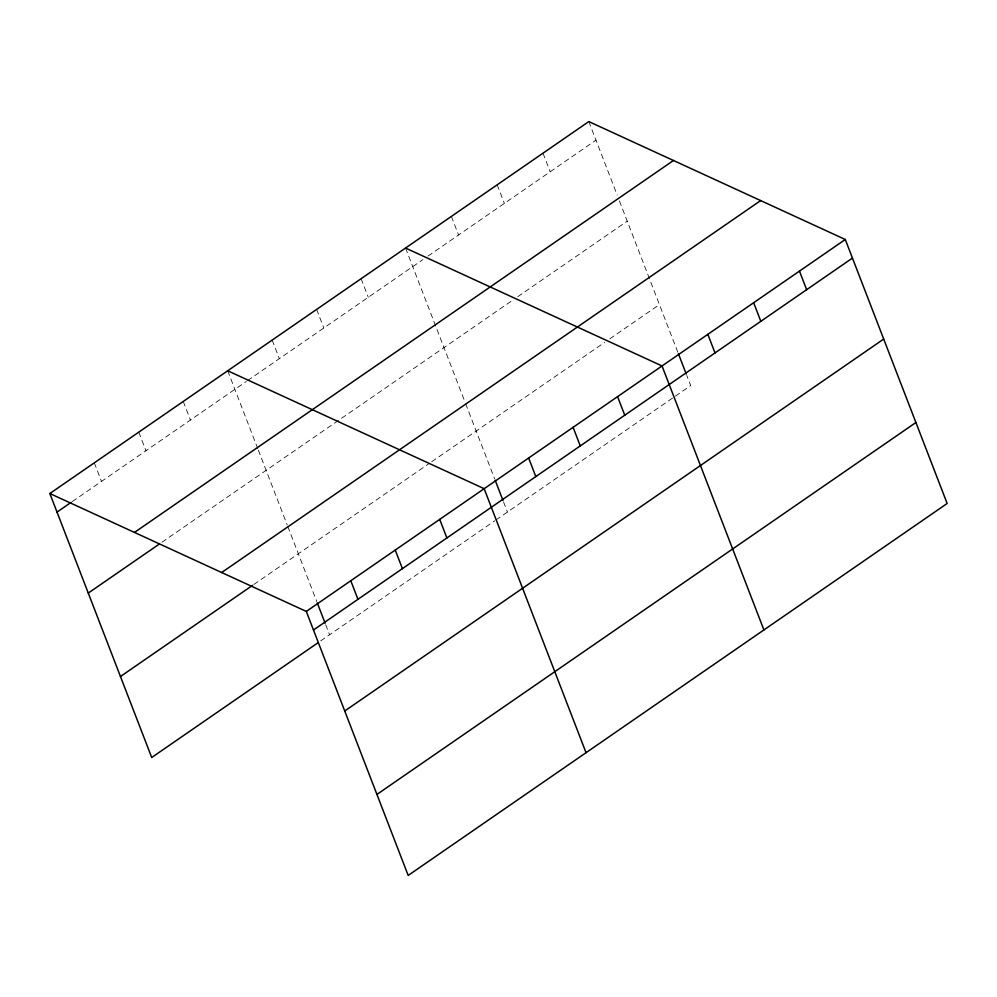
<?xml version="1.0" encoding="UTF-8"?>
<svg xmlns="http://www.w3.org/2000/svg" width="997" height="997" viewBox="0 0 997 997"><rect width="100%" height="100%" fill="white"/><g stroke="black" fill="none" stroke-linecap="round" stroke-linejoin="round"><path stroke-width="0.75" stroke-dasharray="4.99 3.74" d="M72.27 501.578L246.309 381.465M247.58 380.592L422.915 259.594M428.012 256.079L595.994 140.153M161.95 542.231L512.707 300.184M517.804 296.67L627.238 221.147M253.861 584.466L429.184 463.48M431.726 461.723L604.718 342.345M609.803 338.83L659.441 304.584M320.685 640.909L494.736 520.795M496.008 519.923L674.146 396.98M675.418 396.108L690.684 385.565L686.783 375.445M588.816 121.572L617.193 195.113M619.424 200.895L677.848 352.302M543.004 153.189L550.182 171.771M497.191 184.806L504.37 203.388M451.379 216.424L458.558 235.005M405.567 248.041L465.088 402.265M465.636 403.71L494.599 478.759M503.535 501.902L507.436 512.022M361.101 278.724L368.279 297.305M316.635 309.406L323.813 327.988M272.181 340.089L279.347 358.671M227.715 370.772L257.762 448.65M258.323 450.096L287.223 525.008M287.784 526.441L316.747 601.503M325.67 624.645L329.571 634.765M183.249 401.455L190.415 420.036M138.782 432.15L145.948 450.731M94.316 462.832L101.482 481.414"/><path stroke-width="1.5" d="M49.85 493.515L588.816 121.572L845.282 239.492L947.15 503.485L408.184 875.428L306.316 611.435L49.85 493.515L151.718 757.508L318.143 642.654M57.016 512.097L70.999 502.451M134.483 532.423L673.449 160.492M88.272 593.078L159.408 543.988M221.683 572.515L760.649 200.584M120.463 676.514L252.59 585.339M306.316 611.435L845.282 239.492M313.482 630.017L852.46 258.073M344.738 710.998L883.703 339.055M376.928 794.435L915.907 422.504M405.567 248.041L662.033 365.949L763.901 629.942M227.715 370.772L484.168 488.692L586.037 752.685M799.469 271.109L806.635 289.691M753.657 302.727L760.823 321.308M707.845 334.344L715.011 352.913M678.409 353.748L686.223 374M617.567 396.644L624.745 415.213M573.101 427.327L580.279 445.908M528.634 458.009L535.813 476.591M495.16 480.205L502.974 500.457M439.714 519.375L446.88 537.956M395.248 550.057L402.414 568.639M350.782 580.753L357.948 599.322M317.295 602.948L325.109 623.2"/></g></svg>
